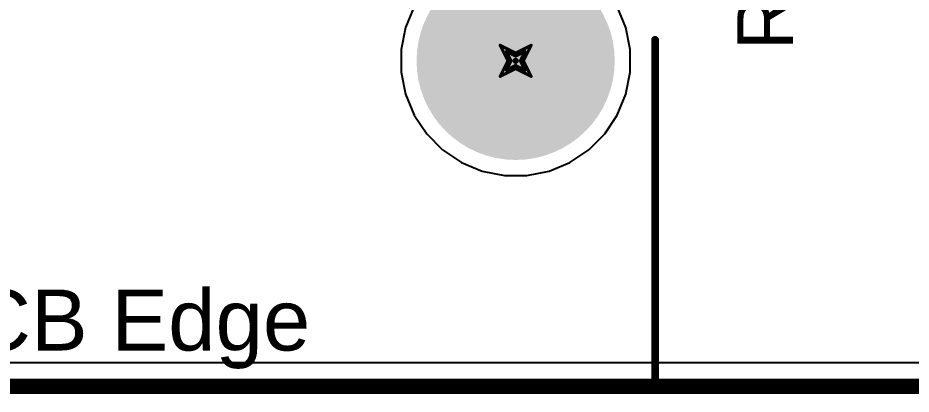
# Model space of a CAD drawing. Header units: inches. Extents: x -11 to 5428, y 0 to 5423.
# Drawn here: x 270.05 to 284.7, y -0.13 to 6.04 of the extents above; entities that cross this region are included whole.
import ezdxf

# ---------------------------------------------------------------- set-up
doc = ezdxf.new("R2010")
doc.units = ezdxf.units.IN
for name, color, linetype in [('Board Outline', 216, 'Continuous'), ('Bottom Layer', 5, 'Continuous'), ('Bottom Solder', 6, 'Continuous'), ('Drill Drawing', 1, 'Continuous'), ('GND', 16, 'Continuous'), ('Pad Holes', 156, 'Continuous'), ('PWR', 76, 'Continuous'), ('Top Layer', 1, 'Continuous'), ('Top Overlay', 2, 'Continuous'), ('Top Solder', 216, 'Continuous')]:
    doc.layers.add(name, color=color, linetype=linetype)
doc.styles.add('Arial', font='', dxfattribs={"height": 0.2})
doc.styles.get('Arial').set_extended_font_data('Arial')

# ---------------------------------------------------------------- blocks, each defined once
blk = doc.blocks.new('2_406549_1_772')
at = {"layer": 'Bottom Solder'}
h = blk.add_hatch(color=6, dxfattribs=at)
edge = h.paths.add_edge_path()
edge.add_arc((6.35, -5.84), 0.0508, 0, 360)
at = {"layer": 'Pad Holes'}
h = blk.add_hatch(color=7, dxfattribs=at)
edge = h.paths.add_edge_path()
edge.add_arc((6.35, -5.84), 1.625, 0, 360)
at = {"layer": 'Top Solder'}
h = blk.add_hatch(color=216, dxfattribs=at)
edge = h.paths.add_edge_path()
edge.add_arc((6.35, -5.84), 0.0508, 0, 360)
at = {"layer": 'Top Overlay'}
for points in [[(8.636, -11.176, 0.127, 0.127, 0), (8.636, -5.496, 0.127, 0.127, 0)], [(-8.636, -11.176, 0.127, 0.127, 0), (8.636, -11.176, 0.127, 0.127, 0)]]:
    blk.add_lwpolyline(points, format="xyseb", dxfattribs=at)
for points in [[(8.604, -5.496, 0.0635, 0.0635, 1), (8.668, -5.496, 0.0635, 0.0635, 1)], [(8.604, -11.176, 0.0635, 0.0635, 1), (8.668, -11.176, 0.0635, 0.0635, 1)], [(8.604, -11.176, 0.0635, 0.0635, 1), (8.668, -11.176, 0.0635, 0.0635, 1)]]:
    blk.add_lwpolyline(points, format="xyseb", close=True, dxfattribs=at)
at = {"layer": 'Top Overlay', "style": 'Arial'}
blk.add_text('PCB Edge', height=1, rotation=360, dxfattribs=at).set_placement((-3.54, -10.589))

msp = doc.modelspace()

# ---------------------------------------------------------------- linework, layer by layer
at = {"layer": 'Board Outline'}
msp.add_lwpolyline([(0, 0, 0.254, 0.254, 0), (344, 0, 0.254, 0.254, 0)], format="xyseb", dxfattribs=at)
at = {"layer": 'Bottom Layer'}
msp.add_line((263.231, 0.001), (305.819, 0.001), dxfattribs=at)
at = {"layer": 'Drill Drawing'}
for points in [[(277.963, 5.591, 0.0508, 0.0508, 0), (278.217, 5.464, 0.0508, 0.0508, 0)], [(277.963, 5.591, 0.0508, 0.0508, 0), (278.09, 5.337, 0.0508, 0.0508, 0)], [(278.217, 5.464, 0.0508, 0.0508, 0), (278.471, 5.591, 0.0508, 0.0508, 0)], [(278.344, 5.337, 0.0508, 0.0508, 0), (278.471, 5.591, 0.0508, 0.0508, 0)], [(278.065, 5.49, 0.0508, 0.0508, 0), (278.217, 5.414, 0.0508, 0.0508, 0)], [(278.065, 5.49, 0.0508, 0.0508, 0), (278.141, 5.337, 0.0508, 0.0508, 0)], [(278.217, 5.414, 0.0508, 0.0508, 0), (278.369, 5.49, 0.0508, 0.0508, 0)], [(278.293, 5.337, 0.0508, 0.0508, 0), (278.369, 5.49, 0.0508, 0.0508, 0)], [(277.963, 5.083, 0.0508, 0.0508, 0), (278.09, 5.337, 0.0508, 0.0508, 0)], [(278.065, 5.185, 0.0508, 0.0508, 0), (278.141, 5.337, 0.0508, 0.0508, 0)], [(278.065, 5.185, 0.0508, 0.0508, 0), (278.217, 5.261, 0.0508, 0.0508, 0)], [(278.217, 5.261, 0.0508, 0.0508, 0), (278.369, 5.185, 0.0508, 0.0508, 0)], [(278.293, 5.337, 0.0508, 0.0508, 0), (278.369, 5.185, 0.0508, 0.0508, 0)], [(278.344, 5.337, 0.0508, 0.0508, 0), (278.471, 5.083, 0.0508, 0.0508, 0)], [(277.963, 5.083, 0.0508, 0.0508, 0), (278.217, 5.21, 0.0508, 0.0508, 0)], [(278.217, 5.21, 0.0508, 0.0508, 0), (278.471, 5.083, 0.0508, 0.0508, 0)]]:
    msp.add_lwpolyline(points, format="xyseb", dxfattribs=at)
for points in [[(277.95, 5.591, 0.0254, 0.0254, 1), (277.976, 5.591, 0.0254, 0.0254, 1)], [(277.95, 5.591, 0.0254, 0.0254, 1), (277.976, 5.591, 0.0254, 0.0254, 1)], [(278.458, 5.591, 0.0254, 0.0254, 1), (278.484, 5.591, 0.0254, 0.0254, 1)], [(278.458, 5.591, 0.0254, 0.0254, 1), (278.484, 5.591, 0.0254, 0.0254, 1)], [(278.052, 5.49, 0.0254, 0.0254, 1), (278.077, 5.49, 0.0254, 0.0254, 1)], [(278.052, 5.49, 0.0254, 0.0254, 1), (278.077, 5.49, 0.0254, 0.0254, 1)], [(278.204, 5.464, 0.0254, 0.0254, 1), (278.23, 5.464, 0.0254, 0.0254, 1)], [(278.204, 5.464, 0.0254, 0.0254, 1), (278.23, 5.464, 0.0254, 0.0254, 1)], [(278.204, 5.414, 0.0254, 0.0254, 1), (278.23, 5.414, 0.0254, 0.0254, 1)], [(278.204, 5.414, 0.0254, 0.0254, 1), (278.23, 5.414, 0.0254, 0.0254, 1)], [(278.357, 5.49, 0.0254, 0.0254, 1), (278.382, 5.49, 0.0254, 0.0254, 1)], [(278.357, 5.49, 0.0254, 0.0254, 1), (278.382, 5.49, 0.0254, 0.0254, 1)], [(278.077, 5.337, 0.0254, 0.0254, 1), (278.103, 5.337, 0.0254, 0.0254, 1)], [(278.077, 5.337, 0.0254, 0.0254, 1), (278.103, 5.337, 0.0254, 0.0254, 1)], [(278.128, 5.337, 0.0254, 0.0254, 1), (278.154, 5.337, 0.0254, 0.0254, 1)], [(278.128, 5.337, 0.0254, 0.0254, 1), (278.154, 5.337, 0.0254, 0.0254, 1)], [(278.204, 5.261, 0.0254, 0.0254, 1), (278.23, 5.261, 0.0254, 0.0254, 1)], [(278.204, 5.261, 0.0254, 0.0254, 1), (278.23, 5.261, 0.0254, 0.0254, 1)], [(278.281, 5.337, 0.0254, 0.0254, 1), (278.306, 5.337, 0.0254, 0.0254, 1)], [(278.281, 5.337, 0.0254, 0.0254, 1), (278.306, 5.337, 0.0254, 0.0254, 1)], [(278.331, 5.337, 0.0254, 0.0254, 1), (278.357, 5.337, 0.0254, 0.0254, 1)], [(278.331, 5.337, 0.0254, 0.0254, 1), (278.357, 5.337, 0.0254, 0.0254, 1)], [(278.052, 5.185, 0.0254, 0.0254, 1), (278.077, 5.185, 0.0254, 0.0254, 1)], [(278.052, 5.185, 0.0254, 0.0254, 1), (278.077, 5.185, 0.0254, 0.0254, 1)], [(278.204, 5.21, 0.0254, 0.0254, 1), (278.23, 5.21, 0.0254, 0.0254, 1)], [(278.204, 5.21, 0.0254, 0.0254, 1), (278.23, 5.21, 0.0254, 0.0254, 1)], [(278.357, 5.185, 0.0254, 0.0254, 1), (278.382, 5.185, 0.0254, 0.0254, 1)], [(278.357, 5.185, 0.0254, 0.0254, 1), (278.382, 5.185, 0.0254, 0.0254, 1)], [(277.95, 5.083, 0.0254, 0.0254, 1), (277.976, 5.083, 0.0254, 0.0254, 1)], [(277.95, 5.083, 0.0254, 0.0254, 1), (277.976, 5.083, 0.0254, 0.0254, 1)], [(278.458, 5.083, 0.0254, 0.0254, 1), (278.484, 5.083, 0.0254, 0.0254, 1)], [(278.458, 5.083, 0.0254, 0.0254, 1), (278.484, 5.083, 0.0254, 0.0254, 1)]]:
    msp.add_lwpolyline(points, format="xyseb", close=True, dxfattribs=at)
at = {"layer": 'GND'}
for p, q in [((276.552, 6.227), (276.41, 5.886)), ((280.024, 5.886), (279.882, 6.227)), ((276.41, 5.886), (276.338, 5.522)), ((280.096, 5.522), (280.024, 5.886)), ((276.338, 5.522), (276.338, 5.152)), ((280.096, 5.152), (280.096, 5.522)), ((276.338, 5.152), (276.41, 4.789)), ((280.024, 4.789), (280.096, 5.152)), ((276.41, 4.789), (276.552, 4.447)), ((279.882, 4.447), (280.024, 4.789)), ((276.552, 4.447), (276.758, 4.14)), ((279.677, 4.14), (279.882, 4.447)), ((276.758, 4.14), (277.019, 3.878)), ((279.415, 3.878), (279.677, 4.14)), ((277.019, 3.878), (277.327, 3.672)), ((279.107, 3.672), (279.415, 3.878)), ((277.327, 3.672), (277.669, 3.531)), ((278.765, 3.531), (279.107, 3.672)), ((277.669, 3.531), (278.032, 3.458)), ((278.402, 3.458), (278.765, 3.531)), ((278.032, 3.458), (278.402, 3.458)), ((343.612, 0.388), (0.388, 0.388))]:
    msp.add_line(p, q, dxfattribs=at)
at = {"layer": 'PWR'}
for p, q in [((276.552, 6.227), (276.41, 5.886)), ((280.024, 5.886), (279.882, 6.227)), ((276.41, 5.886), (276.338, 5.522)), ((280.096, 5.522), (280.024, 5.886)), ((276.338, 5.522), (276.338, 5.152)), ((280.096, 5.152), (280.096, 5.522)), ((276.338, 5.152), (276.41, 4.789)), ((280.024, 4.789), (280.096, 5.152)), ((276.41, 4.789), (276.552, 4.447)), ((279.882, 4.447), (280.024, 4.789)), ((276.552, 4.447), (276.758, 4.14)), ((279.677, 4.14), (279.882, 4.447)), ((276.758, 4.14), (277.019, 3.878)), ((279.415, 3.878), (279.677, 4.14)), ((277.019, 3.878), (277.327, 3.672)), ((279.107, 3.672), (279.415, 3.878)), ((277.327, 3.672), (277.669, 3.531)), ((278.765, 3.531), (279.107, 3.672)), ((277.669, 3.531), (278.032, 3.458)), ((278.402, 3.458), (278.765, 3.531)), ((278.032, 3.458), (278.402, 3.458)), ((312.229, 0.388), (228.549, 0.388))]:
    msp.add_line(p, q, dxfattribs=at)
at = {"layer": 'Top Layer'}
msp.add_line((263.231, 0.001), (305.819, 0.001), dxfattribs=at)

# ---------------------------------------------------------------- block references
msp.add_blockref('2_406549_1_772', (271.867, 11.177))

# ---------------------------------------------------------------- texts
at = {"layer": 'Top Overlay', "style": 'Arial'}
msp.add_text('R93', height=0.9144, rotation=90, dxfattribs=at).set_placement((282.767, 5.512))

doc.saveas('drawing.dxf')
